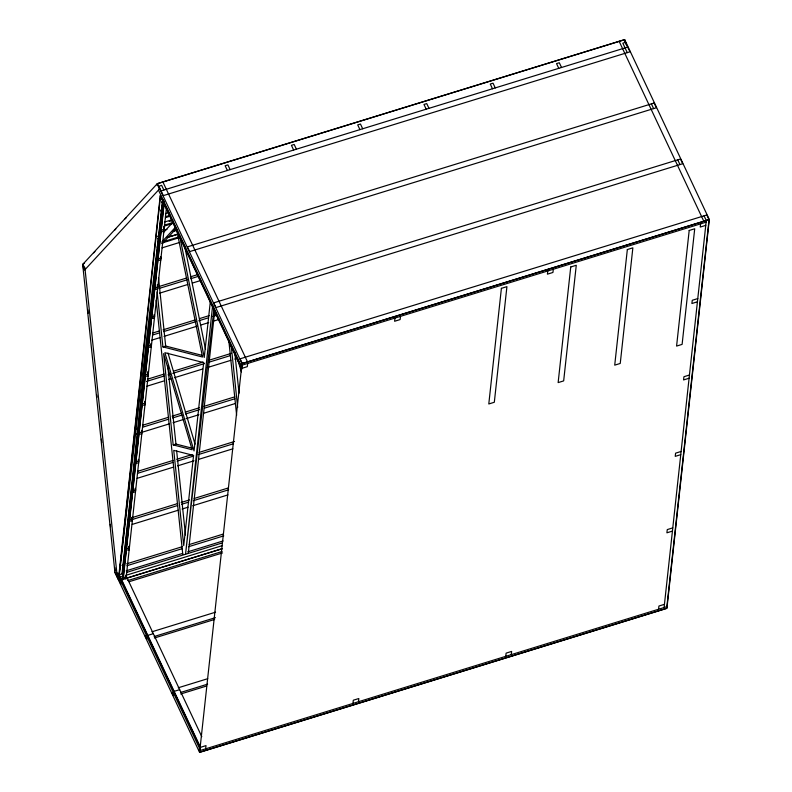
<?xml version="1.0" encoding="UTF-8"?>
<svg xmlns="http://www.w3.org/2000/svg" width="792" height="792" viewBox="0 0 792 792"><rect width="100%" height="100%" fill="white"/><g stroke="black" fill="none" stroke-linecap="round" stroke-linejoin="round"><path stroke-width="1.19" d="M160.231 195.683L118.394 579.467L115.484 573.279M120.136 579.13L120.364 577.051L123.671 576.032M162.994 201.039L122.334 574.022L123.047 579.031L126.007 578.823L166.409 208.217M123.047 579.031L164.102 202.475M123.136 579.665L164.231 202.722M125.661 577.427L125.879 575.348L222.502 545.569M210.335 301.544L204.237 357.459L179.645 235.808M212.672 305.296L185.526 554.261L214.058 308.425M188.288 553.41L214.761 310.573M199.594 752.4L241.996 363.548L157.331 183.635L624.66 39.6L709.315 219.513L666.923 608.365L199.594 752.4L114.939 572.487L82.685 264.469L157.331 183.635L159.271 189.219L84.625 270.052L82.685 264.469L83.299 264.063M247.678 363.449L247.322 366.656L241.798 368.359L242.322 363.548L240.095 358.816L706.82 214.969L709.048 219.691L666.686 608.296L199.96 752.143L200.485 747.321L119.246 574.685L160.558 195.723L186.377 250.579M205.663 748.836L206.009 745.618L200.485 747.321M352.945 703.435L353.301 700.227L358.825 698.524L358.469 701.732M394.96 318.047L394.614 321.265L400.138 319.562L400.485 316.345M505.761 656.34L506.108 653.133L511.632 651.43L511.286 654.638M547.777 270.953L547.421 274.161L552.945 272.458L553.301 269.25M624.65 39.699L626.601 45.184M658.568 609.246L658.924 606.029L664.448 604.326M700.583 223.849L700.237 227.066L705.761 225.364M664.092 607.543L706.286 220.542L704.058 215.81M83.289 264.172L84.437 262.924M93.753 252.836L94.901 251.599M114.672 230.185L115.82 228.938M125.136 218.859L126.284 217.612M156.519 184.873L157.667 183.625L624.383 39.778L625.037 41.639M158.638 186.417L161.627 185.318L163.845 190.05M157.697 238.778L159.35 236.986M163.201 232.818L172.834 222.384M157.064 247.154L158.707 245.371M162.004 241.798L175.2 227.502M162.291 243.619L176.319 228.442M625.353 42.57L630.036 51.787L163.31 195.634L158.865 186.169M625.581 42.322L622.819 43.174L627.274 52.638M161.083 190.902L627.808 47.055M161.647 201.703L164.003 200.97M161.677 202.574L164.033 201.851M160.598 210.127L162.944 209.405M160.627 211.009L162.984 210.276M165.449 213.642L168.993 212.553M165.429 216.741L170.131 215.295M165.459 217.622L170.161 216.166M164.439 222.057L172.706 219.513M169.201 221.483L172.745 220.394M164.38 225.166L172.606 222.631M164.409 226.047L173.309 223.304M163.429 230.472L166.973 229.383M174.319 230.205L176.675 229.482M157.469 236.293L159.826 235.561M173.171 231.452L176.705 230.363M167.152 237.432L177.784 234.155M168.547 237.115L178.012 234.204M163.865 241.54L179.15 236.828M161.538 243.144L179.18 237.699M162.033 247.866L179.675 242.431M158.578 286.664L186.932 277.923M190.476 276.834L197.574 274.646M159.004 288.476L187.229 279.774M190.763 278.695L197.822 276.517M159.499 293.208L187.724 284.506M192.426 283.061L200.663 280.517M152.46 333.105L159.548 330.917M163.102 329.828L195 319.998M199.723 318.542L209.177 315.622M213.909 314.167L216.265 313.444M152.529 335.036L159.578 332.858M163.518 331.64L196.456 321.493M198.812 320.77L208.217 317.869M212.919 316.414L216.454 315.325M151.846 340.124L160.073 337.59M164.013 336.372L196.951 326.225M200.475 325.136L208.712 322.601M213.414 321.146L219.305 319.334M157.162 291.931L162.914 346.896L165.677 346.045L201.802 355.281M147.53 379.18L164.073 374.081M173.527 371.171L203.069 362.073M208.969 360.251L231.422 353.331M141.758 382.912L144.104 382.19M146.461 381.457L164.102 376.022M168.043 374.804L170.389 374.081M172.745 373.359L204.504 363.568M209.207 362.122L230.383 355.598M146.956 386.189L164.597 380.754M168.538 379.536L170.884 378.814M174.418 377.725L202.643 369.022M207.355 367.577L230.878 360.32M234.818 359.113L237.164 358.38M241.996 363.548L709.315 219.513M242.322 363.548L709.048 219.691M242.154 365.152L706.108 222.146M142.6 425.264L168.597 417.245M172.141 416.156L181.586 413.246M185.14 412.147L199.317 407.781M204.039 406.326L234.759 396.851M136.868 428.977L139.214 428.254M142.748 427.165L168.627 419.186M172.557 417.968L181.972 415.067M185.496 413.988L199.614 409.632M204.316 408.187L234.907 398.762M136.184 434.065L138.531 433.343M140.887 432.62L169.122 423.918M173.052 422.7L183.645 419.443M185.991 418.711L198.931 414.721M203.643 413.275L235.402 403.484M173.181 444.906L192.159 449.757L163.617 353.638L173.181 444.906L175.943 444.055L192.545 448.292M137.669 471.339L173.111 460.409M176.656 459.32L192.02 454.588M199.109 452.4L234.551 441.481M697.782 298.584L692.258 300.287L691.901 303.504L697.425 301.802M137.857 473.23L173.141 462.35M177.081 461.132L193.545 456.063M198.257 454.608L233.541 443.738M137.174 478.318L173.636 467.082M177.576 465.864L194.04 460.786M198.752 459.34L232.858 448.826M131.551 517.78L177.636 503.573M181.18 502.484L189.446 499.94M194.179 498.475L228.442 487.922M131.789 519.651L177.665 505.514M181.596 504.296L188.654 502.128M193.367 500.673L228.65 489.803M132.284 524.383L178.16 510.246M182.101 509.028L187.981 507.217M192.684 505.771L227.967 494.891M689.446 375.022L683.922 376.725L683.575 379.932L689.099 378.23M121.889 565.32L124.255 564.587M126.621 563.854L182.15 546.737M189.239 544.559L223.512 533.996M126.898 565.716L182.18 548.678M188.476 546.737L223.76 535.867M126.215 570.814L182.675 553.41M187.793 551.836L223.077 540.956M126.71 572.388L222.404 542.896M119.513 579.259L118.721 579.506L120.948 584.229M121.473 579.417L126.997 577.714M126.72 578.101L222.166 548.678M126.71 578.2L222.156 548.777M127.829 580.566L222.087 551.509M129.215 581.684L222.562 552.915M681.11 451.46L675.586 453.163L675.239 456.37L680.764 454.667M151.935 631.798L215.563 612.186M147.807 635.382L153.331 633.679M154.163 636.53L215.434 617.651M154.371 638.015L214.632 619.443M672.774 527.888L667.26 529.591L666.904 532.808L672.428 531.105M178.269 687.773L207.732 678.694M174.151 691.357L179.675 689.654M180.497 692.505L207.603 684.149M180.715 693.99L206.702 685.981M200.138 750.539L666.854 606.692M161.123 229.838L164.073 229.63L163.647 226.621M160.944 231.442L163.904 231.234L163.617 229.234M157.964 258.806L160.915 258.598L160.627 256.588M157.786 260.41L160.746 260.202L160.311 257.192M154.806 287.773L157.756 287.555L157.331 284.556M154.628 289.377L157.588 289.169L157.153 286.16M151.648 316.731L154.598 316.523L154.311 314.523M151.47 318.344L154.43 318.127L153.995 315.127M148.49 345.698L151.44 345.49L151.153 343.49M148.312 347.312L151.272 347.094L150.836 344.094M145.332 374.666L148.282 374.458L147.856 371.448M145.154 376.269L148.114 376.061L147.678 373.062M142.174 403.633L145.124 403.425L144.837 401.415M141.996 405.237L144.956 405.029L144.52 402.019M139.016 432.6L141.976 432.392L141.679 430.383M138.838 434.204L141.798 433.996L141.362 430.987M135.858 461.568L138.818 461.36L138.521 459.35M135.68 463.172L138.64 462.964L138.204 459.954M132.7 490.535L135.66 490.317L135.363 488.317M132.521 492.139L135.481 491.931L135.046 488.921M129.541 519.493L132.502 519.285L132.205 517.285M129.363 521.106L132.323 520.889L131.888 517.889M126.383 548.46L129.344 548.252L129.046 546.252M126.205 550.064L129.165 549.856L128.73 546.856M123.225 577.427L126.185 577.219M162.914 346.896L202.534 357.024L176.517 229.027M82.685 264.469L84.883 267.686L117.137 575.695L114.939 572.487M651.39 103.871L653.608 108.603M677.724 159.845L679.952 164.578M619.136 41.303L703.791 221.215M561.528 67.478L559.301 62.756L556.538 63.608L558.766 68.33M495.248 87.912L493.02 83.18L490.258 84.031L492.485 88.763M428.967 108.336L426.74 103.613L423.977 104.465L426.205 109.187M362.687 128.769L360.459 124.037L357.707 124.889L359.924 129.621M296.406 149.193L294.178 144.471L291.426 145.322L293.644 150.044M230.125 169.627L227.908 164.894L225.146 165.746L227.363 170.478M162.855 181.932L247.51 361.845M158.489 190.06L241.639 366.765M186.902 251.688L188.011 254.054M188.536 255.172L230.116 343.53M231.165 345.767L236.422 356.935M237.471 359.162L241.798 368.359M160.222 195.832L241.451 368.468M125.879 575.348L201.792 736.669M118.899 574.794L200.138 747.43M116.8 572.487L199.95 749.192M116.493 574.774L118.275 578.556M145.055 635.471L146.837 639.253M171.844 692.386L173.181 695.227M198.624 749.301L199.96 752.143M241.352 366.607L242.055 368.973M237.56 358.994L241.382 371.884M168.003 353.044L195.05 444.173M184.595 245.797L205.544 349.381M125.572 575.814L126.007 578.823M234.699 351.826L239.035 393.198M231.175 345.371L237.669 407.435M228.74 339.867L236.64 415.315M156.47 258.093L156.846 261.756M158.509 277.636L165.677 346.045M167.785 366.171L175.943 444.055M176.636 450.727L185.467 535.016M155.113 272.379L155.499 276.052M154.054 280.022L154.43 283.645M156.163 300.198L182.774 554.341M83.16 265.35L83.536 268.894M87.803 309.702L88.179 313.246M96.723 394.842L96.971 397.208M101.366 439.194L101.742 442.738M110.286 524.334L110.534 526.7M114.8 567.498L115.177 571.052M83.031 264.37L83.15 265.498M162.786 199.772L122.008 573.834L119.246 574.685L162.756 199.782M193.565 455.42L183.724 545.639L173.745 450.361L193.565 455.42M203.673 362.627L194.05 450.945L164.885 352.707L203.673 362.627M501.395 288.347L488.793 403.969L494.317 402.267L506.92 286.645L501.395 288.347M570.745 266.973L558.142 382.595L563.666 380.893L576.269 265.27L570.745 266.973M627.333 249.539L614.721 365.152L620.245 363.449L632.857 247.837L627.333 249.539M689.188 230.472L676.586 346.084L682.11 344.381L694.713 228.769L689.188 230.472M654.143 103.019L187.427 246.876L189.654 251.608L656.37 107.752L654.143 103.019M680.486 158.994L213.761 302.841L215.988 307.573L682.714 163.726L680.486 158.994"/></g></svg>
